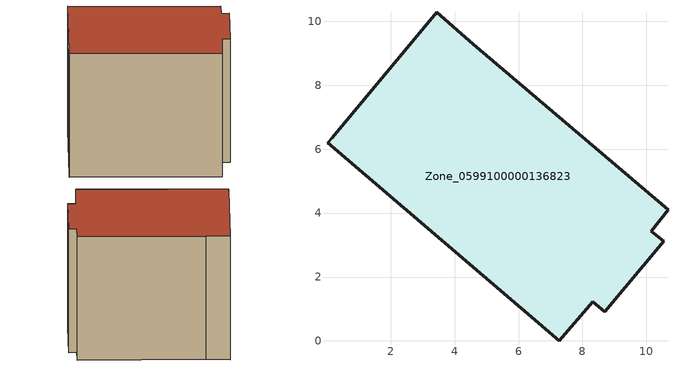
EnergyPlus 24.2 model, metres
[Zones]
Zone_0599100000136823
 floor ground (C_G): 10.54,3.12 8.7,0.91 8.31,1.23 7.27,0 0.03,6.19 0.17,6.36 3.45,10.29 4.58,9.28 10.68,4.11 10.15,3.44 z0
 wall outside (C_F): 8.7,0.91 10.54,3.12 10.15,3.44 10.68,4.11 4.58,9.28 3.45,10.29 0.17,6.36 0.03,6.19 7.27,0 8.31,1.23 8.7,0.91 z0:9.19
 roof outside (C_R): 0.03,6.19 7.27,0 8.31,1.23 8.7,0.91 10.54,3.12 10.15,3.44 10.68,4.11 4.58,9.28 3.45,10.29 0.17,6.36 z9.19
[BUILDING]
Pand.0599100000136823: North Axis=0; Terrain=City; Loads Convergence Tolerance Value=0.04; Temperature Convergence Tolerance Value=0.4; Solar Distribution=FullExterior; Maximum Number of Warmup Days=25; Minimum Number of Warmup Days=1
[Site:Location]
Rotterdam.The.Hague.AP_ZH_NLD Design_Conditions: Latitude=51.96; Longitude=4.45; Time Zone=1; Elevation=-4.5
[SITE:GROUNDTEMPERATURE:BUILDINGSURFACE]
18, 18, 18, 18, 18, 18, 18, 18, 18, 18, 18, 18
[MATERIAL] Thermal Absorptance=0.9; Solar Absorptance=0.7; Visible Absorptance=0.7
Name | Roughness | Thickness | Conductivity | Density | Specific Heat
G.TC.1946 | MediumSmooth | 0.15 | 1 | 540 | 1210
F.TC.1946 | Rough | 0.3 | 0.857143 | 1920 | 840
R.TC.1946 | MediumRough | 0.2 | 0.909091 | 1500 | 1000
[CONSTRUCTION]
C_G: G.TC.1946
C_F: F.TC.1946
C_R: R.TC.1946
[ZONE]
Zone_0599100000136823: Type=1; Multiplier=1; Ceiling Height=Autocalculate; Volume=Autocalculate; Floor Area=autocalculate; Part of Total Floor Area=Yes
[ZONEINFILTRATION:DESIGNFLOWRATE]
Infil_Zone_0599100000136823: Zone or ZoneList or Space or SpaceList=Zone_0599100000136823; Schedule=AlwaysOn; Design Flow Rate Calculation Method=Flow/Area; Flow Rate per Floor Area=0.003; Constant Term Coefficient=1; Temperature Term Coefficient=0; Velocity Term Coefficient=0; Velocity Squared Term Coefficient=0
[HVACTEMPLATE:ZONE:IDEALLOADSAIRSYSTEM]
Zone_0599100000136823: Maximum Heating Supply Air Temperature=50; Minimum Cooling Supply Air Temperature=13; Maximum Heating Supply Air Humidity Ratio=0.0156; Minimum Cooling Supply Air Humidity Ratio=0.0077; Heating Limit=NoLimit; Cooling Limit=NoLimit; Dehumidification Control Type=ConstantSensibleHeatRatio; Cooling Sensible Heat Ratio=0.7; Dehumidification Setpoint=60; Humidification Control Type=None; Humidification Setpoint=30; Outdoor Air Method=None; Outdoor Air Flow Rate per Person=0.00944; Outdoor Air Flow Rate per Zone Floor Area=0; Outdoor Air Flow Rate per Zone=0; Demand Controlled Ventilation Type=None; Outdoor Air Economizer Type=NoEconomizer; Heat Recovery Type=None; Sensible Heat Recovery Effectiveness=0.7; Latent Heat Recovery Effectiveness=0.65
[ZONECONTROL:THERMOSTAT]
ThermostatControl_Zone_0599100000136823: Zone or ZoneList=Zone_0599100000136823; Control Type Schedule=DualSetpointControlType; Control 1=Thermostat_Zone_0599100000136823; Temperature Difference Between Cutout And Setpoint=0
[THERMOSTATSETPOINT:DUALSETPOINT]
Thermostat_Zone_0599100000136823: Heating Setpoint Temperature Schedule=HeatingSetpoint_Zone_0599100000136823; Cooling Setpoint Temperature Schedule=CoolingSetpoint_Zone_0599100000136823
[SCHEDULE:COMPACT]
HeatingSetpoint_Zone_0599100000136823: Through: 12/31, For: AllDays, Until: 24:00, 21
CoolingSetpoint_Zone_0599100000136823: Through: 12/31, For: AllDays, Until: 24:00, 24
DualSetpointControlType: Through: 12/31, For: AllDays, Until: 24:00, 4
AlwaysOn: Through: 12/31, For: AllDays, Until: 24:00, 1
